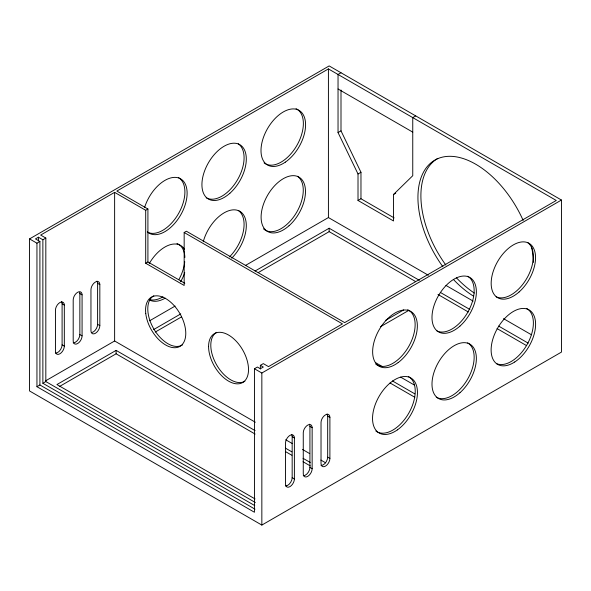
<?xml version="1.0" encoding="UTF-8"?>
<svg xmlns="http://www.w3.org/2000/svg" width="591" height="591" viewBox="0 0 591 591"><rect width="100%" height="100%" fill="white"/><g stroke="black" fill="none" stroke-linecap="round" stroke-linejoin="round"><path stroke-width="0.89" d="M341 72.759L338.037 74.473L338.037 132.561L358.013 173.99L358.013 200.467L393.517 220.968L393.517 194.491L412.754 175.697L412.754 117.609L415.717 115.902M29.55 238.904L329.157 65.926L561.45 200.039L561.45 352.096L261.843 525.074L29.55 390.961L29.55 238.904L36.945 243.182L39.907 241.468L39.907 384.977L255.002 509.161M184.813 283.274L147.913 261.968L147.913 209.007L145.696 210.293L114.624 192.356L40.646 235.063L45.825 238.055L45.825 381.564L255.327 502.513M145.696 210.293L145.696 263.254L184.163 285.46L184.163 232.499L186.379 231.221L344.693 322.62L556.271 200.467L328.419 68.918L116.841 191.07L147.913 209.007M45.825 238.055L42.87 239.761L38.43 237.198L35.467 238.904L39.907 241.468M338.037 132.561L341 130.847L341 90.009M145.696 263.254L147.913 261.968M358.013 173.99L360.968 172.276L341 130.847M45.418 380.944L114.624 340.985L255.334 422.225M149.575 320.81L175.128 306.057M245.383 265.492L328.419 217.554L428.357 275.251M358.013 200.467L360.968 198.761L394.116 217.894M36.945 243.182L36.945 386.691L39.907 384.977M42.87 239.761L42.87 383.271L45.825 381.564M255.105 430.632L116.102 350.382L56.921 384.556L255.039 498.93M153.66 329.556L180.75 313.917M255.068 271.01L329.157 228.229L419.388 280.326M59.292 386.603L116.102 353.802L255.105 434.053M155.256 332.053L181.548 316.872M258.252 272.584L329.157 231.65L415.399 281.434M393.517 194.491L395.741 193.205M36.945 386.691L254.44 512.257L254.44 368.747L257.403 367.041L260.358 368.747L263.32 367.041L260.358 365.334L260.358 369.013M260.358 365.334L263.32 363.62L268.499 366.612L342.477 323.905L184.163 232.499M254.44 368.747L261.843 373.017L561.45 200.039M385.384 320.485L403.705 309.906M380.604 326.66L408.484 310.563M338.037 88.99L412.754 132.133M445.946 285.409L473.125 301.1M503.502 318.638L531.486 334.794M440.361 292.434L469.904 309.492M498.649 326.084L528.199 343.142M437.968 294.466L468.308 311.989M497.053 328.581L526.596 345.639M375.898 362.844L382.281 366.531M400.646 377.139L414.225 384.97M392.454 380.944L414.808 393.857M390.06 382.983L414.808 397.27M97.013 281.109A6.279 3.627 -60 0 1 97.611 283.325L99.827 284.611L99.827 325.611A6.279 3.627 -60 0 1 95.387 333.302A6.279 3.627 -60 0 1 90.955 330.738L90.955 289.738A6.279 3.627 -60 0 1 95.387 282.047A6.279 3.627 -60 0 1 99.827 284.611M327.089 413.936A6.279 3.627 -60 0 1 327.68 416.16L329.896 417.438L329.896 458.439A6.279 3.627 -60 0 1 325.464 466.129A6.279 3.627 -60 0 1 321.024 463.566L321.024 422.565A6.279 3.627 -60 0 1 325.464 414.875A6.279 3.627 -60 0 1 329.896 417.438M79.704 292.338A6.279 3.627 -60 0 1 79.851 293.579L82.075 294.857L82.075 335.865A6.279 3.627 -60 0 1 77.635 343.548A6.279 3.627 -60 0 1 73.195 340.985L73.195 299.984A6.279 3.627 -60 0 1 77.635 292.294A6.279 3.627 -60 0 1 82.075 294.857M309.329 424.19A6.279 3.627 -60 0 1 309.928 426.407L312.144 427.692L312.144 468.693A6.279 3.627 -60 0 1 307.704 476.383A6.279 3.627 -60 0 1 303.264 473.819L303.264 432.811A6.279 3.627 -60 0 1 307.704 425.128A6.279 3.627 -60 0 1 312.144 427.692M61.508 301.609A6.279 3.627 -60 0 1 62.099 303.826L64.323 305.111L64.323 346.112A6.279 3.627 -60 0 1 59.883 353.802A6.279 3.627 -60 0 1 55.443 351.239L55.443 310.238A6.279 3.627 -60 0 1 59.883 302.548A6.279 3.627 -60 0 1 64.323 305.111M97.611 283.325L97.611 324.333L99.827 325.611M291.577 434.437A6.279 3.627 -60 0 1 292.168 436.66L294.392 437.938L294.392 478.946A6.279 3.627 -60 0 1 289.952 486.629A6.279 3.627 -60 0 1 285.512 484.066L285.512 443.065A6.279 3.627 -60 0 1 289.952 435.375A6.279 3.627 -60 0 1 294.392 437.938M327.68 416.16L327.68 457.161L329.896 458.439M285.712 439.763L292.109 443.457M302.503 449.455L309.699 453.615M320.891 460.071L325.685 462.842M285.46 448.163L291.851 451.849M303.035 458.306L310.223 462.458M285.46 451.576L291.851 455.269M303.035 461.726L310.223 465.878M79.851 293.579L79.851 334.58L82.075 335.865M309.928 426.407L309.928 467.415L312.144 468.693M62.099 303.826L62.099 344.834L64.323 346.112M292.168 436.66L292.168 477.661L294.392 478.946M42.87 383.271L254.765 505.608M360.968 172.276L360.968 198.761M329.157 228.229L329.157 231.65M328.419 68.918L328.419 217.554M261.843 373.017L261.843 525.074M116.102 350.382L116.102 353.802M114.624 192.356L114.624 340.985M38.43 237.198L38.43 240.892M526.588 308.472A31.441 18.151 -60 0 1 527.475 343.859A31.441 18.151 -60 0 1 496.41 363.598M473.494 296.143A81.602 47.117 60 0 1 453.556 279.602M442.91 266.777A81.602 47.117 60 0 1 434.836 160.124A81.602 47.117 60 0 1 523.161 220.443M531.553 246.624A81.602 47.117 60 0 1 533.318 262.448M292.168 477.661A6.279 3.627 -60 0 1 285.512 485.942M144.551 207.633A31.389 18.122 -60 0 1 177.034 177.551A31.389 18.122 -60 0 1 181.215 214.023A31.389 18.122 -60 0 1 147.322 231.79M182.671 344.767A28.442 16.422 60 0 1 153.874 329.047A28.442 16.422 60 0 1 153.845 295.759M244.896 381.254A28.25 16.312 60 0 1 216.646 364.942A28.25 16.312 60 0 1 216.646 332.327M203.252 241.763A31.389 18.122 -60 0 1 239.806 211.297A31.389 18.122 -60 0 1 231.694 258.186M149.242 263.579A31.389 18.122 -60 0 1 184.621 249.461M184.761 272.702A31.389 18.122 -60 0 1 180.617 281.722M165.162 298.137A31.389 18.122 -60 0 1 149.937 300.198M407.716 309.736A31.618 18.255 -60 0 1 408.396 347.028A31.618 18.255 -60 0 1 375.795 364.159M467.658 276.219A31.389 18.122 -60 0 1 467.991 311.871A31.389 18.122 -60 0 1 436.963 330.953M527.504 242.473A31.389 18.122 -60 0 1 526.84 278.295A31.389 18.122 -60 0 1 496.145 296.778M467.658 342.846A31.389 18.122 -60 0 1 467.658 379.09A31.389 18.122 -60 0 1 436.269 397.211M408.337 376.511A31.766 18.336 -60 0 1 409.644 411.587A31.766 18.336 -60 0 1 378.698 432.531M377.952 432.235A31.766 18.336 -60 0 1 375.869 431.031M97.611 324.333A6.279 3.627 -60 0 1 92.019 332.504M79.851 334.58A6.279 3.627 -60 0 1 73.195 342.861M62.099 344.834A6.279 3.627 -60 0 1 55.443 353.115M296.047 108.692A31.522 18.195 -60 0 1 296.571 145.955A31.522 18.195 -60 0 1 264.074 162.857M238.254 143.805A31.389 18.122 -60 0 1 237.242 180.218A31.389 18.122 -60 0 1 206.2 197.749M178.401 177.559A31.389 18.122 -60 0 1 178.741 213.211A31.389 18.122 -60 0 1 147.713 232.285M176.975 243.499A31.389 18.122 -60 0 1 184.88 257.454M184.747 261.71A31.389 18.122 -60 0 1 178.851 279.639M162.946 296.859A31.389 18.122 -60 0 1 149.981 299.711M238.254 210.44A31.389 18.122 -60 0 1 229.478 256.9M297.436 176.266A31.389 18.122 -60 0 1 295.345 214.422A31.389 18.122 -60 0 1 263.468 228.798M327.68 457.161A6.279 3.627 -60 0 1 321.024 465.442M309.928 467.415A6.279 3.627 -60 0 1 303.264 475.696M474.3 293.047A81.602 47.117 60 0 1 456.511 277.896M445.873 265.071A81.602 47.117 60 0 1 437.791 158.418M514.724 361.988A31.441 18.151 -60 0 0 531.907 312.27A31.441 18.151 -60 0 0 493.463 337.18A31.441 18.151 -60 0 0 514.724 361.988M145.77 313.636A28.442 16.422 60 0 0 178.135 347.19A28.442 16.422 60 0 0 173.104 304.483A28.442 16.422 60 0 0 145.77 313.636M229.855 193.287A31.389 18.122 -60 0 0 239.806 144.669A31.389 18.122 -60 0 0 202.676 177.596A31.389 18.122 -60 0 0 229.855 193.287M285.35 162.126A31.522 18.195 -60 0 0 301.484 112.312A31.522 18.195 -60 0 0 263.047 138.612A31.522 18.195 -60 0 0 285.35 162.126M289.036 225.747A31.389 18.122 -60 0 0 298.987 177.13A31.389 18.122 -60 0 0 261.857 210.056A31.389 18.122 -60 0 0 289.036 225.747M398.135 362.601A31.618 18.255 -60 0 0 412.599 312.772A31.618 18.255 -60 0 0 374.258 341.177A31.618 18.255 -60 0 0 398.135 362.601M459.924 326.121A31.389 18.122 -60 0 0 469.875 277.504A31.389 18.122 -60 0 0 432.745 310.423A31.389 18.122 -60 0 0 459.924 326.121M519.105 291.954A31.389 18.122 -60 0 0 529.056 243.329A31.389 18.122 -60 0 0 491.926 276.256A31.389 18.122 -60 0 0 519.105 291.954M459.924 392.749A31.389 18.122 -60 0 0 469.875 344.132A31.389 18.122 -60 0 0 432.745 377.058A31.389 18.122 -60 0 0 459.924 392.749M397.411 429.871A31.766 18.336 -60 0 0 413.131 379.71A31.766 18.336 -60 0 0 374.458 406.859A31.766 18.336 -60 0 0 397.411 429.871M208.579 346.54A28.25 16.312 60 0 0 238.535 383.81A28.25 16.312 60 0 0 238.535 343.866A28.25 16.312 60 0 0 208.579 346.54"/></g></svg>
